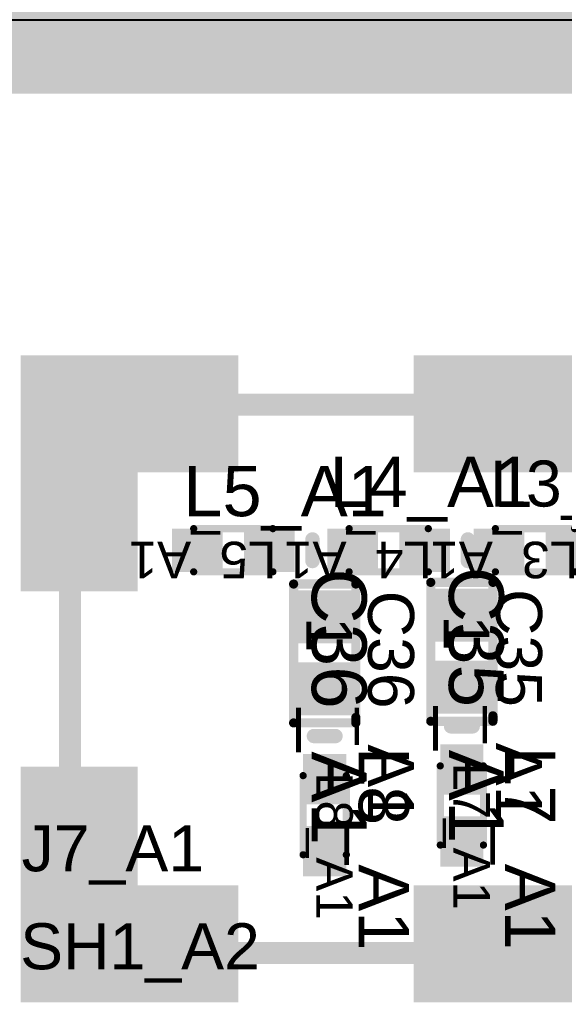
# Model space of a CAD drawing. Header units: inches. Extents: x -0.3 to 12.2, y -3.2 to 4.4.
# Drawn here: x 0.34 to 0.638, y 2.918 to 3.456 of the extents above; entities that cross this region are included whole.
import ezdxf

# ---------------------------------------------------------------- set-up
doc = ezdxf.new("R2010")
doc.units = ezdxf.units.IN
doc.header["$MEASUREMENT"] = 0
for name, color, linetype in [('FAB', 56, 'Continuous'), ('Keep-Out Layer', 6, 'Continuous'), ('Plane_L2', 76, 'Continuous'), ('Plane_L4', 136, 'Continuous'), ('Plane_L5', 16, 'Continuous'), ('Plane_L7', 216, 'Continuous'), ('Top Assembly', 6, 'Continuous'), ('Top Overlay', 2, 'Continuous'), ('Top Paste', 8, 'Continuous'), ('Top Solder', 216, 'Continuous'), ('TOP_L1', 1, 'Continuous')]:
    doc.layers.add(name, color=color, linetype=linetype)
doc.styles.add('Arial', font='', dxfattribs={"height": 0.2})
doc.styles.get('Arial').set_extended_font_data('Arial')

# ---------------------------------------------------------------- blocks, each defined once
blk = doc.blocks.new('RF_S__24')
at = {"layer": 'Top Paste'}
for points in [[(-0.41, 0.175), (-0.41, 0.115), (-0.525, 0.115), (-0.525, 0.175)], [(-0.525, 0.175), (-0.465, 0.175), (-0.465, 0.05), (-0.525, 0.05)], [(-0.17, 0.175), (-0.17, 0.115), (-0.31, 0.115), (-0.31, 0.175)], [(-0.525, -0.05), (-0.465, -0.05), (-0.465, -0.175), (-0.525, -0.175)], [(-0.525, -0.175), (-0.525, -0.115), (-0.41, -0.115), (-0.41, -0.175)], [(-0.31, -0.175), (-0.31, -0.115), (-0.17, -0.115), (-0.17, -0.175)]]:
    blk.add_hatch(color=8, dxfattribs=at).paths.add_polyline_path(points)
at = {"layer": 'Top Solder'}
for points in [[(-0.408, 0.177), (-0.408, 0.113), (-0.527, 0.113), (-0.527, 0.177)], [(-0.527, 0.177), (-0.463, 0.177), (-0.463, 0.048), (-0.527, 0.048)], [(-0.168, 0.177), (-0.168, 0.113), (-0.312, 0.113), (-0.312, 0.177)], [(-0.527, -0.048), (-0.463, -0.048), (-0.463, -0.177), (-0.527, -0.177)], [(-0.527, -0.177), (-0.527, -0.113), (-0.408, -0.113), (-0.408, -0.177)], [(-0.312, -0.177), (-0.312, -0.113), (-0.168, -0.113), (-0.168, -0.177)]]:
    blk.add_hatch(color=216, dxfattribs=at).paths.add_polyline_path(points)
at = {"layer": 'TOP_L1'}
for points in [[(-0.41, 0.175), (-0.41, 0.115), (-0.525, 0.115), (-0.525, 0.175)], [(-0.525, 0.175), (-0.465, 0.175), (-0.465, 0.05), (-0.525, 0.05)], [(-0.17, 0.175), (-0.17, 0.115), (-0.31, 0.115), (-0.31, 0.175)], [(-0.525, -0.05), (-0.465, -0.05), (-0.465, -0.175), (-0.525, -0.175)], [(-0.525, -0.175), (-0.525, -0.115), (-0.41, -0.115), (-0.41, -0.175)], [(-0.31, -0.175), (-0.31, -0.115), (-0.17, -0.115), (-0.17, -0.175)]]:
    blk.add_hatch(color=1, dxfattribs=at).paths.add_polyline_path(points)
at = {"layer": 'Top Assembly'}
for points in [[(-0.5, 0.15, 0.012, 0.012, 0), (0.5, 0.15, 0.012, 0.012, 0)], [(-0.5, -0.15, 0.012, 0.012, 0), (-0.5, 0.15, 0.012, 0.012, 0)], [(-0.5, -0.15, 0.012, 0.012, 0), (0.5, -0.15, 0.012, 0.012, 0)]]:
    blk.add_lwpolyline(points, format="xyseb", dxfattribs=at)
for points in [[(-0.503, 0.15, 0.006, 0.006, 1), (-0.497, 0.15, 0.006, 0.006, 1)], [(-0.503, 0.15, 0.006, 0.006, 1), (-0.497, 0.15, 0.006, 0.006, 1)], [(-0.503, -0.15, 0.006, 0.006, 1), (-0.497, -0.15, 0.006, 0.006, 1)], [(-0.503, -0.15, 0.006, 0.006, 1), (-0.497, -0.15, 0.006, 0.006, 1)]]:
    blk.add_lwpolyline(points, format="xyseb", close=True, dxfattribs=at)
blk = doc.blocks.new('0402_A_184')
at = {"layer": 'Top Paste'}
for points in [[(-0.0315, -0.00984), (-0.0315, 0.00984), (-0.00787, 0.00984), (-0.00787, -0.00984)], [(0.00787, -0.00984), (0.00787, 0.00984), (0.0315, 0.00984), (0.0315, -0.00984)]]:
    blk.add_hatch(color=8, dxfattribs=at).paths.add_polyline_path(points)
at = {"layer": 'Top Solder'}
for points in [[(-0.0335, -0.01184), (-0.0335, 0.01184), (-0.00587, 0.01184), (-0.00587, -0.01184)], [(0.00587, -0.01184), (0.00587, 0.01184), (0.0335, 0.01184), (0.0335, -0.01184)]]:
    blk.add_hatch(color=216, dxfattribs=at).paths.add_polyline_path(points)
at = {"layer": 'TOP_L1'}
for points in [[(-0.0315, -0.00984), (-0.0315, 0.00984), (-0.00787, 0.00984), (-0.00787, -0.00984)], [(0.00787, -0.00984), (0.00787, 0.00984), (0.0315, 0.00984), (0.0315, -0.00984)]]:
    blk.add_hatch(color=1, dxfattribs=at).paths.add_polyline_path(points)
at = {"layer": 'Top Assembly'}
for points in [[(-0.02165, -0.01181, 0.00394, 0.00394, 0), (-0.02165, 0.01181, 0.00394, 0.00394, 0)], [(0.02165, 0.01181, 0.00394, 0.00394, 0), (-0.02165, 0.01181, 0.00394, 0.00394, 0)], [(0.02165, -0.01181, 0.00394, 0.00394, 0), (0.02165, 0.01181, 0.00394, 0.00394, 0)], [(0.02165, -0.01181, 0.00394, 0.00394, 0), (-0.02165, -0.01181, 0.00394, 0.00394, 0)]]:
    blk.add_lwpolyline(points, format="xyseb", dxfattribs=at)
for points in [[(-0.02264, 0.01181, 0.00197, 0.00197, 1), (-0.02067, 0.01181, 0.00197, 0.00197, 1)], [(-0.02264, 0.01181, 0.00197, 0.00197, 1), (-0.02067, 0.01181, 0.00197, 0.00197, 1)], [(0.02067, 0.01181, 0.00197, 0.00197, 1), (0.02264, 0.01181, 0.00197, 0.00197, 1)], [(0.02067, 0.01181, 0.00197, 0.00197, 1), (0.02264, 0.01181, 0.00197, 0.00197, 1)], [(-0.02264, -0.01181, 0.00197, 0.00197, 1), (-0.02067, -0.01181, 0.00197, 0.00197, 1)], [(-0.02264, -0.01181, 0.00197, 0.00197, 1), (-0.02067, -0.01181, 0.00197, 0.00197, 1)], [(0.02067, -0.01181, 0.00197, 0.00197, 1), (0.02264, -0.01181, 0.00197, 0.00197, 1)], [(0.02067, -0.01181, 0.00197, 0.00197, 1), (0.02264, -0.01181, 0.00197, 0.00197, 1)]]:
    blk.add_lwpolyline(points, format="xyseb", close=True, dxfattribs=at)
at = {"layer": 'Top Overlay'}
blk.add_lwpolyline([(-0.04331, -0.00591, 0.00787, 0.00787, 0), (-0.04331, 0.00591, 0.00787, 0.00787, 0)], format="xyseb", dxfattribs=at)
for points in [[(-0.04528, 0.00591, 0.00394, 0.00394, 1), (-0.04134, 0.00591, 0.00394, 0.00394, 1)], [(-0.04528, -0.00591, 0.00394, 0.00394, 1), (-0.04134, -0.00591, 0.00394, 0.00394, 1)]]:
    blk.add_lwpolyline(points, format="xyseb", close=True, dxfattribs=at)
at = {"layer": 'Top Assembly', "style": 'Arial'}
blk.add_text('L8_A1', height=0.02, dxfattribs=at).set_placement((-0.02359, -0.00466))
blk = doc.blocks.new('0402_A_188')
at = {"layer": 'Top Paste'}
for points in [[(-0.0315, -0.00984), (-0.0315, 0.00984), (-0.00787, 0.00984), (-0.00787, -0.00984)], [(0.00787, -0.00984), (0.00787, 0.00984), (0.0315, 0.00984), (0.0315, -0.00984)]]:
    blk.add_hatch(color=8, dxfattribs=at).paths.add_polyline_path(points)
at = {"layer": 'Top Solder'}
for points in [[(-0.0335, -0.01184), (-0.0335, 0.01184), (-0.00587, 0.01184), (-0.00587, -0.01184)], [(0.00587, -0.01184), (0.00587, 0.01184), (0.0335, 0.01184), (0.0335, -0.01184)]]:
    blk.add_hatch(color=216, dxfattribs=at).paths.add_polyline_path(points)
at = {"layer": 'TOP_L1'}
for points in [[(-0.0315, -0.00984), (-0.0315, 0.00984), (-0.00787, 0.00984), (-0.00787, -0.00984)], [(0.00787, -0.00984), (0.00787, 0.00984), (0.0315, 0.00984), (0.0315, -0.00984)]]:
    blk.add_hatch(color=1, dxfattribs=at).paths.add_polyline_path(points)
at = {"layer": 'Top Assembly'}
for points in [[(-0.02165, -0.01181, 0.00394, 0.00394, 0), (-0.02165, 0.01181, 0.00394, 0.00394, 0)], [(0.02165, 0.01181, 0.00394, 0.00394, 0), (-0.02165, 0.01181, 0.00394, 0.00394, 0)], [(0.02165, -0.01181, 0.00394, 0.00394, 0), (0.02165, 0.01181, 0.00394, 0.00394, 0)], [(0.02165, -0.01181, 0.00394, 0.00394, 0), (-0.02165, -0.01181, 0.00394, 0.00394, 0)]]:
    blk.add_lwpolyline(points, format="xyseb", dxfattribs=at)
for points in [[(-0.02264, 0.01181, 0.00197, 0.00197, 1), (-0.02067, 0.01181, 0.00197, 0.00197, 1)], [(-0.02264, 0.01181, 0.00197, 0.00197, 1), (-0.02067, 0.01181, 0.00197, 0.00197, 1)], [(0.02067, 0.01181, 0.00197, 0.00197, 1), (0.02264, 0.01181, 0.00197, 0.00197, 1)], [(0.02067, 0.01181, 0.00197, 0.00197, 1), (0.02264, 0.01181, 0.00197, 0.00197, 1)], [(-0.02264, -0.01181, 0.00197, 0.00197, 1), (-0.02067, -0.01181, 0.00197, 0.00197, 1)], [(-0.02264, -0.01181, 0.00197, 0.00197, 1), (-0.02067, -0.01181, 0.00197, 0.00197, 1)], [(0.02067, -0.01181, 0.00197, 0.00197, 1), (0.02264, -0.01181, 0.00197, 0.00197, 1)], [(0.02067, -0.01181, 0.00197, 0.00197, 1), (0.02264, -0.01181, 0.00197, 0.00197, 1)]]:
    blk.add_lwpolyline(points, format="xyseb", close=True, dxfattribs=at)
at = {"layer": 'Top Overlay'}
blk.add_lwpolyline([(-0.04331, -0.00591, 0.00787, 0.00787, 0), (-0.04331, 0.00591, 0.00787, 0.00787, 0)], format="xyseb", dxfattribs=at)
for points in [[(-0.04528, 0.00591, 0.00394, 0.00394, 1), (-0.04134, 0.00591, 0.00394, 0.00394, 1)], [(-0.04528, -0.00591, 0.00394, 0.00394, 1), (-0.04134, -0.00591, 0.00394, 0.00394, 1)]]:
    blk.add_lwpolyline(points, format="xyseb", close=True, dxfattribs=at)
at = {"layer": 'Top Assembly', "style": 'Arial'}
blk.add_text('L7_A1', height=0.02, dxfattribs=at).set_placement((-0.02359, -0.00465))
blk = doc.blocks.new('0402_A_200')
at = {"layer": 'Top Paste'}
for points in [[(-0.0315, -0.00984), (-0.0315, 0.00984), (-0.00787, 0.00984), (-0.00787, -0.00984)], [(0.00787, -0.00984), (0.00787, 0.00984), (0.0315, 0.00984), (0.0315, -0.00984)]]:
    blk.add_hatch(color=8, dxfattribs=at).paths.add_polyline_path(points)
at = {"layer": 'Top Solder'}
for points in [[(-0.0335, -0.01184), (-0.0335, 0.01184), (-0.00587, 0.01184), (-0.00587, -0.01184)], [(0.00587, -0.01184), (0.00587, 0.01184), (0.0335, 0.01184), (0.0335, -0.01184)]]:
    blk.add_hatch(color=216, dxfattribs=at).paths.add_polyline_path(points)
at = {"layer": 'TOP_L1'}
for points in [[(-0.0315, -0.00984), (-0.0315, 0.00984), (-0.00787, 0.00984), (-0.00787, -0.00984)], [(0.00787, -0.00984), (0.00787, 0.00984), (0.0315, 0.00984), (0.0315, -0.00984)]]:
    blk.add_hatch(color=1, dxfattribs=at).paths.add_polyline_path(points)
at = {"layer": 'Top Assembly'}
for points in [[(-0.02165, 0.01181, 0.00394, 0.00394, 0), (-0.02165, -0.01181, 0.00394, 0.00394, 0)], [(0.02165, 0.01181, 0.00394, 0.00394, 0), (-0.02165, 0.01181, 0.00394, 0.00394, 0)], [(0.02165, 0.01181, 0.00394, 0.00394, 0), (0.02165, -0.01181, 0.00394, 0.00394, 0)], [(0.02165, -0.01181, 0.00394, 0.00394, 0), (-0.02165, -0.01181, 0.00394, 0.00394, 0)]]:
    blk.add_lwpolyline(points, format="xyseb", dxfattribs=at)
for points in [[(-0.02264, 0.01181, 0.00197, 0.00197, 1), (-0.02067, 0.01181, 0.00197, 0.00197, 1)], [(-0.02264, 0.01181, 0.00197, 0.00197, 1), (-0.02067, 0.01181, 0.00197, 0.00197, 1)], [(0.02067, 0.01181, 0.00197, 0.00197, 1), (0.02264, 0.01181, 0.00197, 0.00197, 1)], [(0.02067, 0.01181, 0.00197, 0.00197, 1), (0.02264, 0.01181, 0.00197, 0.00197, 1)], [(-0.02264, -0.01181, 0.00197, 0.00197, 1), (-0.02067, -0.01181, 0.00197, 0.00197, 1)], [(-0.02264, -0.01181, 0.00197, 0.00197, 1), (-0.02067, -0.01181, 0.00197, 0.00197, 1)], [(0.02067, -0.01181, 0.00197, 0.00197, 1), (0.02264, -0.01181, 0.00197, 0.00197, 1)], [(0.02067, -0.01181, 0.00197, 0.00197, 1), (0.02264, -0.01181, 0.00197, 0.00197, 1)]]:
    blk.add_lwpolyline(points, format="xyseb", close=True, dxfattribs=at)
at = {"layer": 'Top Overlay'}
blk.add_lwpolyline([(-0.04331, 0.00591, 0.00787, 0.00787, 0), (-0.04331, -0.00591, 0.00787, 0.00787, 0)], format="xyseb", dxfattribs=at)
for points in [[(-0.04528, 0.00591, 0.00394, 0.00394, 1), (-0.04134, 0.00591, 0.00394, 0.00394, 1)], [(-0.04528, -0.00591, 0.00394, 0.00394, 1), (-0.04134, -0.00591, 0.00394, 0.00394, 1)]]:
    blk.add_lwpolyline(points, format="xyseb", close=True, dxfattribs=at)
at = {"layer": 'Top Assembly', "style": 'Arial'}
blk.add_text('L5_A1', height=0.02, dxfattribs=at).set_placement((-0.02359, -0.00466))
blk = doc.blocks.new('0402_A_204')
at = {"layer": 'Top Paste'}
for points in [[(-0.0315, -0.00984), (-0.0315, 0.00984), (-0.00787, 0.00984), (-0.00787, -0.00984)], [(0.00787, -0.00984), (0.00787, 0.00984), (0.0315, 0.00984), (0.0315, -0.00984)]]:
    blk.add_hatch(color=8, dxfattribs=at).paths.add_polyline_path(points)
at = {"layer": 'Top Solder'}
for points in [[(-0.0335, -0.01184), (-0.0335, 0.01184), (-0.00587, 0.01184), (-0.00587, -0.01184)], [(0.00587, -0.01184), (0.00587, 0.01184), (0.0335, 0.01184), (0.0335, -0.01184)]]:
    blk.add_hatch(color=216, dxfattribs=at).paths.add_polyline_path(points)
at = {"layer": 'TOP_L1'}
for points in [[(-0.0315, -0.00984), (-0.0315, 0.00984), (-0.00787, 0.00984), (-0.00787, -0.00984)], [(0.00787, -0.00984), (0.00787, 0.00984), (0.0315, 0.00984), (0.0315, -0.00984)]]:
    blk.add_hatch(color=1, dxfattribs=at).paths.add_polyline_path(points)
at = {"layer": 'Top Assembly'}
for points in [[(-0.02165, 0.01181, 0.00394, 0.00394, 0), (-0.02165, -0.01181, 0.00394, 0.00394, 0)], [(0.02165, 0.01181, 0.00394, 0.00394, 0), (-0.02165, 0.01181, 0.00394, 0.00394, 0)], [(0.02165, 0.01181, 0.00394, 0.00394, 0), (0.02165, -0.01181, 0.00394, 0.00394, 0)], [(0.02165, -0.01181, 0.00394, 0.00394, 0), (-0.02165, -0.01181, 0.00394, 0.00394, 0)]]:
    blk.add_lwpolyline(points, format="xyseb", dxfattribs=at)
for points in [[(-0.02264, 0.01181, 0.00197, 0.00197, 1), (-0.02067, 0.01181, 0.00197, 0.00197, 1)], [(-0.02264, 0.01181, 0.00197, 0.00197, 1), (-0.02067, 0.01181, 0.00197, 0.00197, 1)], [(0.02067, 0.01181, 0.00197, 0.00197, 1), (0.02264, 0.01181, 0.00197, 0.00197, 1)], [(0.02067, 0.01181, 0.00197, 0.00197, 1), (0.02264, 0.01181, 0.00197, 0.00197, 1)], [(-0.02264, -0.01181, 0.00197, 0.00197, 1), (-0.02067, -0.01181, 0.00197, 0.00197, 1)], [(-0.02264, -0.01181, 0.00197, 0.00197, 1), (-0.02067, -0.01181, 0.00197, 0.00197, 1)], [(0.02067, -0.01181, 0.00197, 0.00197, 1), (0.02264, -0.01181, 0.00197, 0.00197, 1)], [(0.02067, -0.01181, 0.00197, 0.00197, 1), (0.02264, -0.01181, 0.00197, 0.00197, 1)]]:
    blk.add_lwpolyline(points, format="xyseb", close=True, dxfattribs=at)
at = {"layer": 'Top Overlay'}
blk.add_lwpolyline([(-0.04331, 0.00591, 0.00787, 0.00787, 0), (-0.04331, -0.00591, 0.00787, 0.00787, 0)], format="xyseb", dxfattribs=at)
for points in [[(-0.04528, 0.00591, 0.00394, 0.00394, 1), (-0.04134, 0.00591, 0.00394, 0.00394, 1)], [(-0.04528, -0.00591, 0.00394, 0.00394, 1), (-0.04134, -0.00591, 0.00394, 0.00394, 1)]]:
    blk.add_lwpolyline(points, format="xyseb", close=True, dxfattribs=at)
at = {"layer": 'Top Assembly', "style": 'Arial'}
blk.add_text('L4_A1', height=0.02, dxfattribs=at).set_placement((-0.02359, -0.00466))
blk = doc.blocks.new('C0402_403')
at = {"layer": 'Top Paste'}
for points in [[(-0.031, -0.0125), (-0.031, 0.0125), (-0.006, 0.0125), (-0.006, -0.0125)], [(0.0084, -0.0125), (0.0084, 0.0125), (0.0334, 0.0125), (0.0334, -0.0125)]]:
    blk.add_hatch(color=8, dxfattribs=at).paths.add_polyline_path(points)
at = {"layer": 'Top Solder'}
for points in [[(-0.033, -0.0145), (-0.033, 0.0145), (-0.004, 0.0145), (-0.004, -0.0145)], [(0.0064, -0.0145), (0.0064, 0.0145), (0.0354, 0.0145), (0.0354, -0.0145)]]:
    blk.add_hatch(color=216, dxfattribs=at).paths.add_polyline_path(points)
at = {"layer": 'TOP_L1'}
for points in [[(-0.031, -0.0125), (-0.031, 0.0125), (-0.006, 0.0125), (-0.006, -0.0125)], [(0.0084, -0.0125), (0.0084, 0.0125), (0.0334, 0.0125), (0.0334, -0.0125)]]:
    blk.add_hatch(color=1, dxfattribs=at).paths.add_polyline_path(points)
at = {"layer": 'Top Assembly'}
for points in [[(-0.0365, -0.017, 0.005, 0.005, 0), (-0.0365, 0.017, 0.005, 0.005, 0)], [(0.0395, 0.017, 0.005, 0.005, 0), (-0.0365, 0.017, 0.005, 0.005, 0)], [(0.0395, -0.017, 0.005, 0.005, 0), (0.0395, 0.017, 0.005, 0.005, 0)], [(0.0395, -0.017, 0.005, 0.005, 0), (-0.0365, -0.017, 0.005, 0.005, 0)]]:
    blk.add_lwpolyline(points, format="xyseb", dxfattribs=at)
for points in [[(-0.03775, 0.017, 0.0025, 0.0025, 1), (-0.03525, 0.017, 0.0025, 0.0025, 1)], [(-0.03775, 0.017, 0.0025, 0.0025, 1), (-0.03525, 0.017, 0.0025, 0.0025, 1)], [(0.03825, 0.017, 0.0025, 0.0025, 1), (0.04075, 0.017, 0.0025, 0.0025, 1)], [(0.03825, 0.017, 0.0025, 0.0025, 1), (0.04075, 0.017, 0.0025, 0.0025, 1)], [(-0.03775, -0.017, 0.0025, 0.0025, 1), (-0.03525, -0.017, 0.0025, 0.0025, 1)], [(-0.03775, -0.017, 0.0025, 0.0025, 1), (-0.03525, -0.017, 0.0025, 0.0025, 1)], [(0.03825, -0.017, 0.0025, 0.0025, 1), (0.04075, -0.017, 0.0025, 0.0025, 1)], [(0.03825, -0.017, 0.0025, 0.0025, 1), (0.04075, -0.017, 0.0025, 0.0025, 1)]]:
    blk.add_lwpolyline(points, format="xyseb", close=True, dxfattribs=at)
at = {"layer": 'Top Overlay'}
for points in [[(0.0365, 0.017, 0.005, 0.005, 0), (-0.0365, 0.017, 0.005, 0.005, 0)], [(-0.0365, -0.017, 0.005, 0.005, 0), (-0.0365, 0.017, 0.005, 0.005, 0)], [(0.0395, 0.017, 0.005, 0.005, 0), (0.0365, 0.017, 0.005, 0.005, 0)], [(0.0395, -0.017, 0.005, 0.005, 0), (0.0395, 0.017, 0.005, 0.005, 0)], [(0.0395, -0.017, 0.005, 0.005, 0), (-0.0365, -0.017, 0.005, 0.005, 0)]]:
    blk.add_lwpolyline(points, format="xyseb", dxfattribs=at)
for points in [[(-0.03775, 0.017, 0.0025, 0.0025, 1), (-0.03525, 0.017, 0.0025, 0.0025, 1)], [(-0.03775, 0.017, 0.0025, 0.0025, 1), (-0.03525, 0.017, 0.0025, 0.0025, 1)], [(0.03525, 0.017, 0.0025, 0.0025, 1), (0.03775, 0.017, 0.0025, 0.0025, 1)], [(0.03525, 0.017, 0.0025, 0.0025, 1), (0.03775, 0.017, 0.0025, 0.0025, 1)], [(0.03825, 0.017, 0.0025, 0.0025, 1), (0.04075, 0.017, 0.0025, 0.0025, 1)], [(0.03825, 0.017, 0.0025, 0.0025, 1), (0.04075, 0.017, 0.0025, 0.0025, 1)], [(-0.03775, -0.017, 0.0025, 0.0025, 1), (-0.03525, -0.017, 0.0025, 0.0025, 1)], [(-0.03775, -0.017, 0.0025, 0.0025, 1), (-0.03525, -0.017, 0.0025, 0.0025, 1)], [(0.03825, -0.017, 0.0025, 0.0025, 1), (0.04075, -0.017, 0.0025, 0.0025, 1)], [(0.03825, -0.017, 0.0025, 0.0025, 1), (0.04075, -0.017, 0.0025, 0.0025, 1)]]:
    blk.add_lwpolyline(points, format="xyseb", close=True, dxfattribs=at)
at = {"layer": 'FAB', "style": 'Arial'}
blk.add_text('1', height=0.025, dxfattribs=at).set_placement((-0.0185, -0.01))
at = {"layer": 'Top Assembly', "style": 'Arial'}
blk.add_text('C36_A1', height=0.03, dxfattribs=at).set_placement((-0.04508, -0.00707))
blk = doc.blocks.new('C0402_404')
at = {"layer": 'Top Paste'}
for points in [[(-0.031, -0.0125), (-0.031, 0.0125), (-0.006, 0.0125), (-0.006, -0.0125)], [(0.0084, -0.0125), (0.0084, 0.0125), (0.0334, 0.0125), (0.0334, -0.0125)]]:
    blk.add_hatch(color=8, dxfattribs=at).paths.add_polyline_path(points)
at = {"layer": 'Top Solder'}
for points in [[(-0.033, -0.0145), (-0.033, 0.0145), (-0.004, 0.0145), (-0.004, -0.0145)], [(0.0064, -0.0145), (0.0064, 0.0145), (0.0354, 0.0145), (0.0354, -0.0145)]]:
    blk.add_hatch(color=216, dxfattribs=at).paths.add_polyline_path(points)
at = {"layer": 'TOP_L1'}
for points in [[(-0.031, -0.0125), (-0.031, 0.0125), (-0.006, 0.0125), (-0.006, -0.0125)], [(0.0084, -0.0125), (0.0084, 0.0125), (0.0334, 0.0125), (0.0334, -0.0125)]]:
    blk.add_hatch(color=1, dxfattribs=at).paths.add_polyline_path(points)
at = {"layer": 'Top Assembly'}
for points in [[(0.0395, 0.017, 0.005, 0.005, 0), (-0.0365, 0.017, 0.005, 0.005, 0)], [(-0.0365, -0.017, 0.005, 0.005, 0), (-0.0365, 0.017, 0.005, 0.005, 0)], [(0.0395, -0.017, 0.005, 0.005, 0), (0.0395, 0.017, 0.005, 0.005, 0)], [(0.0395, -0.017, 0.005, 0.005, 0), (-0.0365, -0.017, 0.005, 0.005, 0)]]:
    blk.add_lwpolyline(points, format="xyseb", dxfattribs=at)
for points in [[(-0.03775, 0.017, 0.0025, 0.0025, 1), (-0.03525, 0.017, 0.0025, 0.0025, 1)], [(-0.03775, 0.017, 0.0025, 0.0025, 1), (-0.03525, 0.017, 0.0025, 0.0025, 1)], [(0.03825, 0.017, 0.0025, 0.0025, 1), (0.04075, 0.017, 0.0025, 0.0025, 1)], [(0.03825, 0.017, 0.0025, 0.0025, 1), (0.04075, 0.017, 0.0025, 0.0025, 1)], [(-0.03775, -0.017, 0.0025, 0.0025, 1), (-0.03525, -0.017, 0.0025, 0.0025, 1)], [(-0.03775, -0.017, 0.0025, 0.0025, 1), (-0.03525, -0.017, 0.0025, 0.0025, 1)], [(0.03825, -0.017, 0.0025, 0.0025, 1), (0.04075, -0.017, 0.0025, 0.0025, 1)], [(0.03825, -0.017, 0.0025, 0.0025, 1), (0.04075, -0.017, 0.0025, 0.0025, 1)]]:
    blk.add_lwpolyline(points, format="xyseb", close=True, dxfattribs=at)
at = {"layer": 'Top Overlay'}
for points in [[(-0.0365, -0.017, 0.005, 0.005, 0), (-0.0365, 0.017, 0.005, 0.005, 0)], [(0.0365, 0.017, 0.005, 0.005, 0), (-0.0365, 0.017, 0.005, 0.005, 0)], [(0.0395, 0.017, 0.005, 0.005, 0), (0.0365, 0.017, 0.005, 0.005, 0)], [(0.0395, -0.017, 0.005, 0.005, 0), (0.0395, 0.017, 0.005, 0.005, 0)], [(0.0395, -0.017, 0.005, 0.005, 0), (-0.0365, -0.017, 0.005, 0.005, 0)]]:
    blk.add_lwpolyline(points, format="xyseb", dxfattribs=at)
for points in [[(-0.03775, 0.017, 0.0025, 0.0025, 1), (-0.03525, 0.017, 0.0025, 0.0025, 1)], [(-0.03775, 0.017, 0.0025, 0.0025, 1), (-0.03525, 0.017, 0.0025, 0.0025, 1)], [(0.03525, 0.017, 0.0025, 0.0025, 1), (0.03775, 0.017, 0.0025, 0.0025, 1)], [(0.03525, 0.017, 0.0025, 0.0025, 1), (0.03775, 0.017, 0.0025, 0.0025, 1)], [(0.03825, 0.017, 0.0025, 0.0025, 1), (0.04075, 0.017, 0.0025, 0.0025, 1)], [(0.03825, 0.017, 0.0025, 0.0025, 1), (0.04075, 0.017, 0.0025, 0.0025, 1)], [(-0.03775, -0.017, 0.0025, 0.0025, 1), (-0.03525, -0.017, 0.0025, 0.0025, 1)], [(-0.03775, -0.017, 0.0025, 0.0025, 1), (-0.03525, -0.017, 0.0025, 0.0025, 1)], [(0.03825, -0.017, 0.0025, 0.0025, 1), (0.04075, -0.017, 0.0025, 0.0025, 1)], [(0.03825, -0.017, 0.0025, 0.0025, 1), (0.04075, -0.017, 0.0025, 0.0025, 1)]]:
    blk.add_lwpolyline(points, format="xyseb", close=True, dxfattribs=at)
at = {"layer": 'FAB', "style": 'Arial'}
blk.add_text('1', height=0.025, dxfattribs=at).set_placement((-0.0185, -0.01))
at = {"layer": 'Top Assembly', "style": 'Arial'}
blk.add_text('C35_A1', height=0.03, dxfattribs=at).set_placement((-0.04508, -0.00707))
blk = doc.blocks.new('0402_A_431')
at = {"layer": 'Top Paste'}
for points in [[(-0.0315, -0.00984), (-0.0315, 0.00984), (-0.00787, 0.00984), (-0.00787, -0.00984)], [(0.00787, -0.00984), (0.00787, 0.00984), (0.0315, 0.00984), (0.0315, -0.00984)]]:
    blk.add_hatch(color=8, dxfattribs=at).paths.add_polyline_path(points)
at = {"layer": 'Top Solder'}
for points in [[(-0.0335, -0.01184), (-0.0335, 0.01184), (-0.00587, 0.01184), (-0.00587, -0.01184)], [(0.00587, -0.01184), (0.00587, 0.01184), (0.0335, 0.01184), (0.0335, -0.01184)]]:
    blk.add_hatch(color=216, dxfattribs=at).paths.add_polyline_path(points)
at = {"layer": 'TOP_L1'}
for points in [[(-0.0315, -0.00984), (-0.0315, 0.00984), (-0.00787, 0.00984), (-0.00787, -0.00984)], [(0.00787, -0.00984), (0.00787, 0.00984), (0.0315, 0.00984), (0.0315, -0.00984)]]:
    blk.add_hatch(color=1, dxfattribs=at).paths.add_polyline_path(points)
at = {"layer": 'Top Assembly'}
for points in [[(-0.02165, 0.01181, 0.00394, 0.00394, 0), (-0.02165, -0.01181, 0.00394, 0.00394, 0)], [(0.02165, 0.01181, 0.00394, 0.00394, 0), (-0.02165, 0.01181, 0.00394, 0.00394, 0)], [(0.02165, 0.01181, 0.00394, 0.00394, 0), (0.02165, -0.01181, 0.00394, 0.00394, 0)], [(0.02165, -0.01181, 0.00394, 0.00394, 0), (-0.02165, -0.01181, 0.00394, 0.00394, 0)]]:
    blk.add_lwpolyline(points, format="xyseb", dxfattribs=at)
for points in [[(-0.02264, 0.01181, 0.00197, 0.00197, 1), (-0.02067, 0.01181, 0.00197, 0.00197, 1)], [(-0.02264, 0.01181, 0.00197, 0.00197, 1), (-0.02067, 0.01181, 0.00197, 0.00197, 1)], [(0.02067, 0.01181, 0.00197, 0.00197, 1), (0.02264, 0.01181, 0.00197, 0.00197, 1)], [(0.02067, 0.01181, 0.00197, 0.00197, 1), (0.02264, 0.01181, 0.00197, 0.00197, 1)], [(-0.02264, -0.01181, 0.00197, 0.00197, 1), (-0.02067, -0.01181, 0.00197, 0.00197, 1)], [(-0.02264, -0.01181, 0.00197, 0.00197, 1), (-0.02067, -0.01181, 0.00197, 0.00197, 1)], [(0.02067, -0.01181, 0.00197, 0.00197, 1), (0.02264, -0.01181, 0.00197, 0.00197, 1)], [(0.02067, -0.01181, 0.00197, 0.00197, 1), (0.02264, -0.01181, 0.00197, 0.00197, 1)]]:
    blk.add_lwpolyline(points, format="xyseb", close=True, dxfattribs=at)
at = {"layer": 'Top Overlay'}
blk.add_lwpolyline([(-0.04331, 0.00591, 0.00787, 0.00787, 0), (-0.04331, -0.00591, 0.00787, 0.00787, 0)], format="xyseb", dxfattribs=at)
for points in [[(-0.04528, 0.00591, 0.00394, 0.00394, 1), (-0.04134, 0.00591, 0.00394, 0.00394, 1)], [(-0.04528, -0.00591, 0.00394, 0.00394, 1), (-0.04134, -0.00591, 0.00394, 0.00394, 1)]]:
    blk.add_lwpolyline(points, format="xyseb", close=True, dxfattribs=at)
at = {"layer": 'Top Assembly', "style": 'Arial'}
blk.add_text('L3_A1', height=0.02, dxfattribs=at).set_placement((-0.02359, -0.00466))

msp = doc.modelspace()

# ---------------------------------------------------------------- linework, layer by layer
at = {"layer": 'Keep-Out Layer'}
msp.add_lwpolyline([(0.03002, 3.44525, 0.06, 0.06, 0), (3.96702, 3.44525, 0.06, 0.06, 0)], format="xyseb", dxfattribs=at)
at = {"layer": 'Plane_L2'}
msp.add_line((0.03002, 3.45568), (3.96702, 3.45568), dxfattribs=at)
at = {"layer": 'Plane_L4'}
msp.add_line((0.03002, 3.45568), (3.96702, 3.45568), dxfattribs=at)
at = {"layer": 'Plane_L5'}
msp.add_line((0.03002, 3.45568), (3.96702, 3.45568), dxfattribs=at)
at = {"layer": 'Plane_L7'}
msp.add_line((0.03002, 3.45568), (3.96702, 3.45568), dxfattribs=at)

# ---------------------------------------------------------------- block references
msp.add_blockref('RF_S__24', (0.8675, 3.095))
for name, p, rotation in [('0402_A_200', (0.45683, 3.16541), 180), ('0402_A_204', (0.54183, 3.16541), 180), ('0402_A_431', (0.62183, 3.16541), 180), ('C0402_403', (0.50683, 3.11041), 270), ('C0402_404', (0.58183, 3.11131), 270), ('0402_A_188', (0.58183, 3.02573), 270), ('0402_A_184', (0.50683, 3.02041), 270)]:
    msp.add_blockref(name, p, dxfattribs=dict(rotation=rotation))

# ---------------------------------------------------------------- texts
at = {"layer": 'Top Overlay', "style": 'Arial'}
for s, height, p in [('L4_A1', 0.027559, (0.5095, 3.18903)), ('L5_A1', 0.027559, (0.4295, 3.18403)), ('L3_A1', 0.025197, (0.5973, 3.1893)), ('J7_A1', 0.025197, (0.34107, 2.98971)), ('SH1_A2', 0.025197, (0.34027, 2.93608))]:
    msp.add_text(s, height=height, dxfattribs=at).set_placement(p)
for s, height, p in [('C36_A1', 0.025197, (0.5305, 3.14331)), ('C35_A1', 0.025197, (0.6005, 3.14421)), ('L8_A1', 0.027559, (0.52545, 3.05775)), ('L7_A1', 0.027559, (0.60545, 3.05806))]:
    msp.add_text(s, height=height, rotation=270, dxfattribs=at).set_placement(p)

doc.saveas('drawing.dxf')
